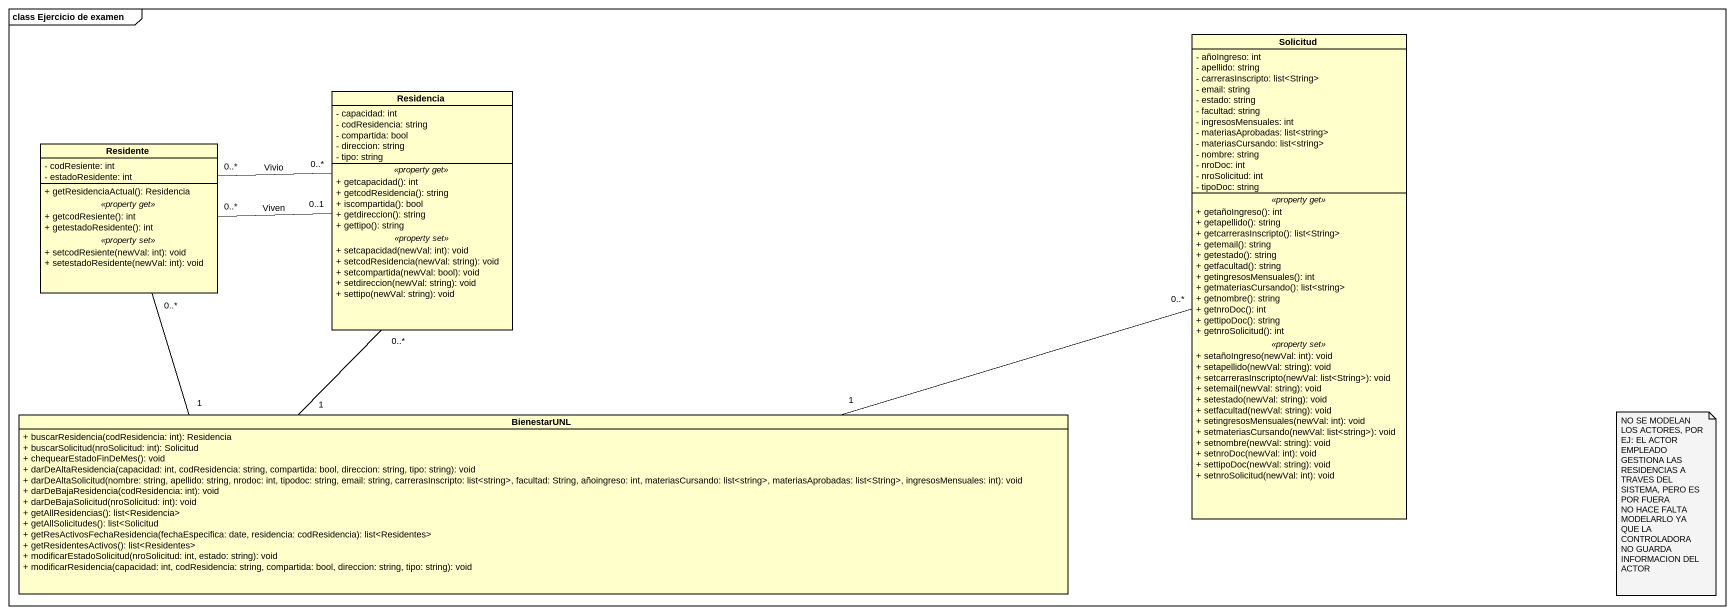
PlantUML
@startuml
mainframe class Ejercicio de examen
hide circle
hide empty members
skinparam classAttributeIconSize 0
class Solicitud {
  - añoIngreso: int
  - apellido: string
  - carrerasInscripto: list<String>
  - email: string
  - estado: string
  - facultad: string
  - ingresosMensuales: int
  - materiasAprobadas: list<string>
  - materiasCursando: list<string>
  - nombre: string
  - nroDoc: int
  - nroSolicitud: int
  - tipoDoc: string
  .. <<property get>> ..
  + getañoIngreso(): int
  + getapellido(): string
  + getcarrerasInscripto(): list<String>
  + getemail(): string
  + getestado(): string
  + getfacultad(): string
  + getingresosMensuales(): int
  + getmateriasCursando(): list<string>
  + getnombre(): string
  + getnroDoc(): int
  + gettipoDoc(): string
  + getnroSolicitud(): int
  .. <<property set>> ..
  + setañoIngreso(newVal: int): void
  + setapellido(newVal: string): void
  + setcarrerasInscripto(newVal: list<String>): void
  + setemail(newVal: string): void
  + setestado(newVal: string): void
  + setfacultad(newVal: string): void
  + setingresosMensuales(newVal: int): void
  + setmateriasCursando(newVal: list<string>): void
  + setnombre(newVal: string): void
  + setnroDoc(newVal: int): void
  + settipoDoc(newVal: string): void
  + setnroSolicitud(newVal: int): void
}
class Residencia {
  - capacidad: int
  - codResidencia: string
  - compartida: bool
  - direccion: string
  - tipo: string
  .. <<property get>> ..
  + getcapacidad(): int
  + getcodResidencia(): string
  + iscompartida(): bool
  + getdireccion(): string
  + gettipo(): string
  .. <<property set>> ..
  + setcapacidad(newVal: int): void
  + setcodResidencia(newVal: string): void
  + setcompartida(newVal: bool): void
  + setdireccion(newVal: string): void
  + settipo(newVal: string): void
}
class Residente {
  - codResiente: int
  - estadoResidente: int
  --
  + getResidenciaActual(): Residencia
  .. <<property get>> ..
  + getcodResiente(): int
  + getestadoResidente(): int
  .. <<property set>> ..
  + setcodResiente(newVal: int): void
  + setestadoResidente(newVal: int): void
}
class BienestarUNL {
  + buscarResidencia(codResidencia: int): Residencia
  + buscarSolicitud(nroSolicitud: int): Solicitud
  + chequearEstadoFinDeMes(): void
  + darDeAltaResidencia(capacidad: int, codResidencia: string, compartida: bool, direccion: string, tipo: string): void
  + darDeAltaSolicitud(nombre: string, apellido: string, nrodoc: int, tipodoc: string, email: string, carrerasInscripto: list<string>, facultad: String, añoingreso: int, materiasCursando: list<string>, materiasAprobadas: list<String>, ingresosMensuales: int): void
  + darDeBajaResidencia(codResidencia: int): void
  + darDeBajaSolicitud(nroSolicitud: int): void
  + getAllResidencias(): list<Residencia>
  + getAllSolicitudes(): list<Solicitud
  + getResActivosFechaResidencia(fechaEspecifica: date, residencia: codResidencia): list<Residentes>
  + getResidentesActivos(): list<Residentes>
  + modificarEstadoSolicitud(nroSolicitud: int, estado: string): void
  + modificarResidencia(capacidad: int, codResidencia: string, compartida: bool, direccion: string, tipo: string): void
}
Solicitud "0..*" -left- "1" BienestarUNL
Residencia "0..*" -- "1" BienestarUNL
Residente "0..*" -right- "0..*" Residencia : Vivio
Residente "0..*" -right- "0..1" Residencia : Viven
Residente "0..*" -- "1" BienestarUNL
note as N1
  NO SE MODELAN LOS ACTORES, POR EJ: EL ACTOR EMPLEADO GESTIONA LAS RESIDENCIAS A TRAVES DEL SISTEMA, PERO ES POR FUERA
  NO HACE FALTA MODELARLO YA QUE LA CONTROLADORA NO GUARDA INFORMACION DEL ACTOR
end note
@enduml
